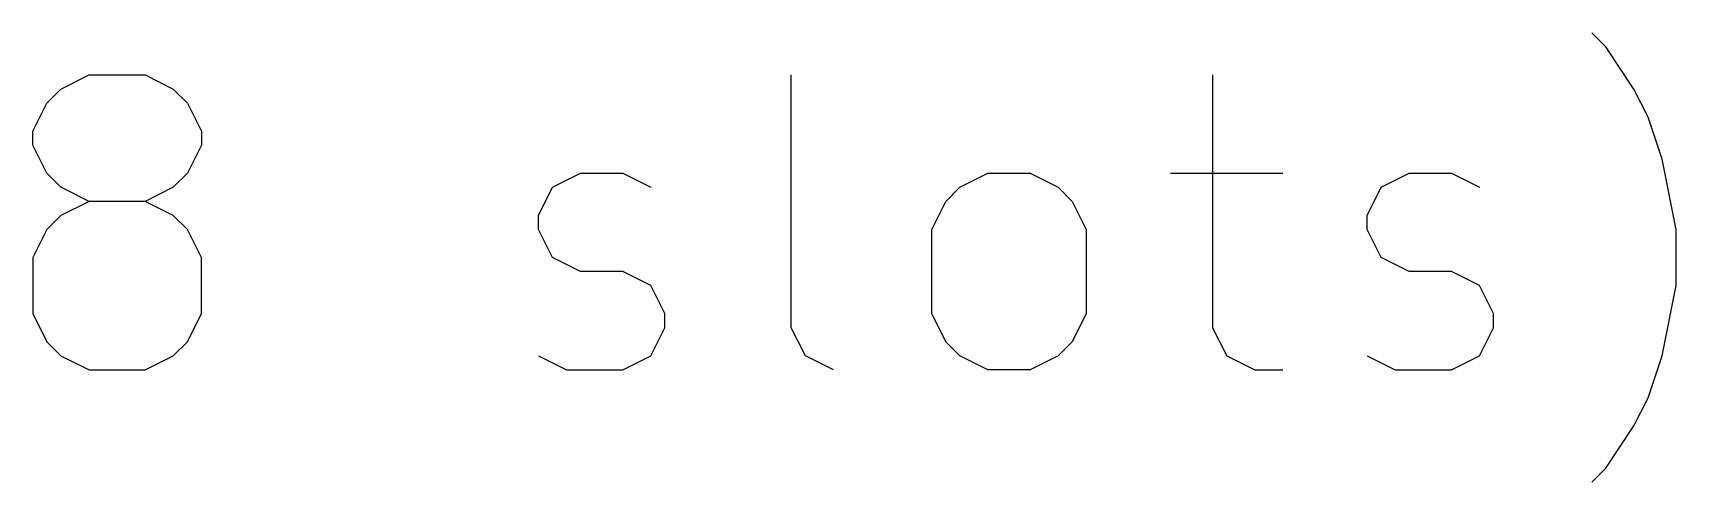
# Model space of a CAD drawing. Extents: x 69 to 143, y -148 to -20.
# Drawn here: x 124.82 to 135.96, y -128.77 to -125.72 of the extents above; entities that cross this region are included whole.
import ezdxf

# ---------------------------------------------------------------- set-up
doc = ezdxf.new("R2010")
doc.units = 0
doc.layers.add('BLACK', color=7, linetype='CONTINUOUS')

msp = doc.modelspace()

# ---------------------------------------------------------------- linework, layer by layer
at = {"layer": 'BLACK', "linetype": 'CONTINUOUS'}
for p, q in [((135.486337, -125.814388), (135.391099, -125.71915)), ((135.676813, -126.100103), (135.486337, -125.814388)), ((125.010145, -126.100103), (125.200621, -126.004865)), ((125.200621, -126.004865), (125.581574, -126.004865)), ((125.581574, -126.004865), (125.77205, -126.100103)), ((129.962527, -127.71915), (129.962527, -126.004865)), ((132.81967, -126.004865), (132.81967, -127.71915)), ((124.914907, -126.195341), (125.010145, -126.100103)), ((125.77205, -126.100103), (125.867288, -126.195341)), ((135.772051, -126.290579), (135.676813, -126.100103)), ((124.819669, -126.385817), (124.914907, -126.195341)), ((125.867288, -126.195341), (125.962526, -126.385817)), ((135.867289, -126.576293), (135.772051, -126.290579)), ((124.819669, -126.481055), (124.819669, -126.385817)), ((125.962526, -126.385817), (125.962526, -126.481055)), ((124.914907, -126.671531), (124.819669, -126.481055)), ((125.962526, -126.481055), (125.867288, -126.671531)), ((135.962527, -127.052484), (135.867289, -126.576293)), ((125.010145, -126.766769), (124.914907, -126.671531)), ((125.867288, -126.671531), (125.77205, -126.766769)), ((128.343479, -126.766769), (128.533955, -126.671531)), ((128.533955, -126.671531), (128.819669, -126.671531)), ((128.819669, -126.671531), (129.010146, -126.766769)), ((131.105384, -126.766769), (131.29586, -126.671531)), ((131.29586, -126.671531), (131.581575, -126.671531)), ((131.581575, -126.671531), (131.772051, -126.766769)), ((132.533956, -126.671531), (133.29586, -126.671531)), ((133.962527, -126.766769), (134.153003, -126.671531)), ((134.153003, -126.671531), (134.438717, -126.671531)), ((134.438717, -126.671531), (134.629194, -126.766769)), ((125.200621, -126.862007), (125.010145, -126.766769)), ((125.77205, -126.766769), (125.581574, -126.862007)), ((128.248241, -126.957246), (128.343479, -126.766769)), ((131.010146, -126.862007), (131.105384, -126.766769)), ((131.772051, -126.766769), (131.867289, -126.862007)), ((133.867289, -126.957246), (133.962527, -126.766769)), ((125.200621, -126.862007), (125.010145, -126.957246)), ((125.581574, -126.862007), (125.200621, -126.862007)), ((125.77205, -126.957246), (125.581574, -126.862007)), ((130.914908, -127.052484), (131.010146, -126.862007)), ((131.867289, -126.862007), (131.962527, -127.052484)), ((125.010145, -126.957246), (124.914907, -127.052484)), ((125.867288, -127.052484), (125.77205, -126.957246)), ((128.248241, -127.052484), (128.248241, -126.957246)), ((133.867289, -127.052484), (133.867289, -126.957246)), ((124.914907, -127.052484), (124.819669, -127.24296)), ((125.962526, -127.24296), (125.867288, -127.052484)), ((128.343479, -127.24296), (128.248241, -127.052484)), ((130.914908, -127.623912), (130.914908, -127.052484)), ((131.962527, -127.052484), (131.962527, -127.623912)), ((133.962527, -127.24296), (133.867289, -127.052484)), ((135.962527, -127.433436), (135.962527, -127.052484)), ((124.819669, -127.24296), (124.819669, -127.623912)), ((125.962526, -127.623912), (125.962526, -127.24296)), ((128.533955, -127.338198), (128.343479, -127.24296)), ((134.153003, -127.338198), (133.962527, -127.24296)), ((128.819669, -127.338198), (128.533955, -127.338198)), ((129.010146, -127.433436), (128.819669, -127.338198)), ((134.438717, -127.338198), (134.153003, -127.338198)), ((134.629194, -127.433436), (134.438717, -127.338198)), ((129.105384, -127.623912), (129.010146, -127.433436)), ((134.724432, -127.623912), (134.629194, -127.433436)), ((135.867289, -127.909627), (135.962527, -127.433436)), ((124.819669, -127.623912), (124.914907, -127.814388)), ((125.867288, -127.814388), (125.962526, -127.623912)), ((129.105384, -127.71915), (129.105384, -127.623912)), ((131.010146, -127.814388), (130.914908, -127.623912)), ((131.962527, -127.623912), (131.867289, -127.814388)), ((134.724432, -127.71915), (134.724432, -127.623912)), ((129.010146, -127.909627), (129.105384, -127.71915)), ((130.057765, -127.909627), (129.962527, -127.71915)), ((132.81967, -127.71915), (132.914908, -127.909627)), ((134.629194, -127.909627), (134.724432, -127.71915)), ((124.914907, -127.814388), (125.010145, -127.909627)), ((125.010145, -127.909627), (125.200621, -128.004865)), ((125.581574, -128.004865), (125.77205, -127.909627)), ((125.77205, -127.909627), (125.867288, -127.814388)), ((128.248241, -127.909627), (128.438717, -128.004865)), ((128.819669, -128.004865), (129.010146, -127.909627)), ((130.248241, -128.004865), (130.057765, -127.909627)), ((131.105384, -127.909627), (131.010146, -127.814388)), ((131.29586, -128.004865), (131.105384, -127.909627)), ((131.772051, -127.909627), (131.581575, -128.004865)), ((131.867289, -127.814388), (131.772051, -127.909627)), ((132.914908, -127.909627), (133.105384, -128.004865)), ((133.867289, -127.909627), (134.057765, -128.004865)), ((134.438717, -128.004865), (134.629194, -127.909627)), ((135.772051, -128.195341), (135.867289, -127.909627)), ((125.200621, -128.004865), (125.581574, -128.004865)), ((128.438717, -128.004865), (128.819669, -128.004865)), ((131.581575, -128.004865), (131.29586, -128.004865)), ((133.105384, -128.004865), (133.29586, -128.004865)), ((134.057765, -128.004865), (134.438717, -128.004865)), ((135.676813, -128.385817), (135.772051, -128.195341)), ((135.486337, -128.671531), (135.676813, -128.385817)), ((135.391099, -128.766769), (135.486337, -128.671531))]:
    msp.add_line(p, q, dxfattribs=at)

doc.saveas('drawing.dxf')
